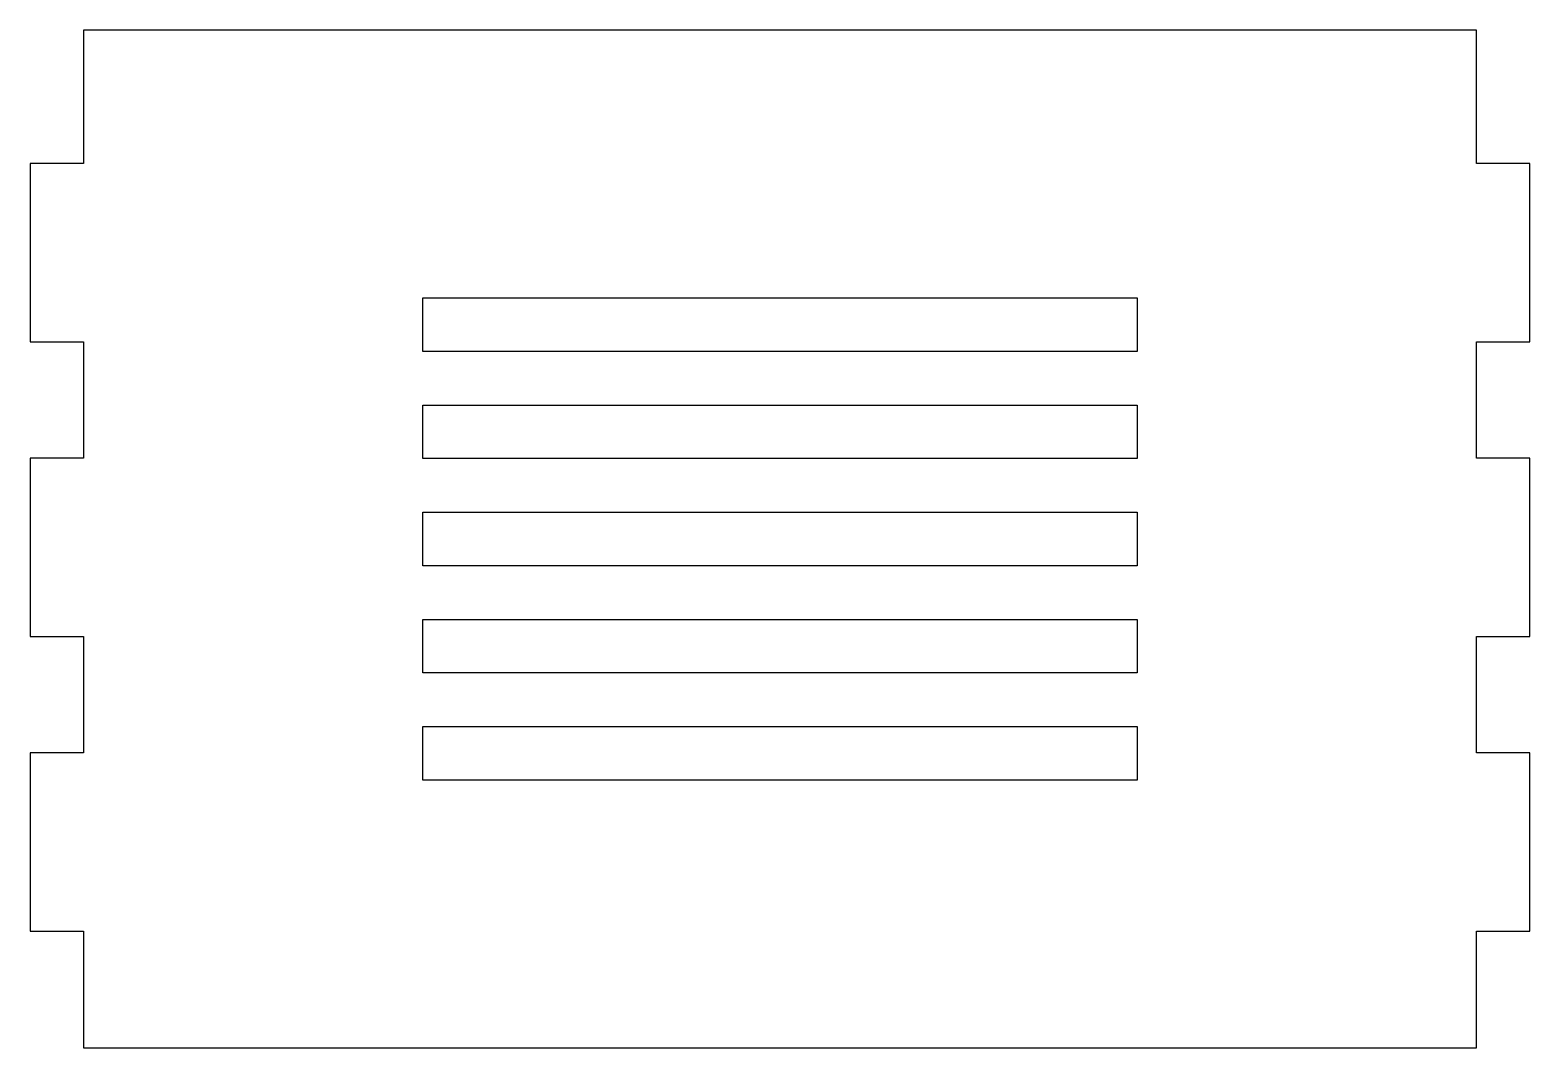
# Model space of a CAD drawing. Header units: millimetres. Extents: x -87 to -3, y 3 to 60.
import ezdxf

# ---------------------------------------------------------------- set-up
doc = ezdxf.new("R2010")
doc.units = ezdxf.units.MM
doc.layers.get('0').update_dxf_attribs({"linetype": 'CONTINUOUS'})

msp = doc.modelspace()

# ---------------------------------------------------------------- linework, layer by layer
for points in [[(-84, 52.534), (-87, 52.534), (-87, 42.534), (-84, 42.534), (-84, 36.034), (-87, 36.034), (-87, 26.034), (-84, 26.034), (-84, 19.534), (-87, 19.534), (-87, 9.534), (-84, 9.534), (-84, 3), (-6, 3), (-6, 9.534), (-3, 9.534), (-3, 19.534), (-6, 19.534), (-6, 26.034), (-3, 26.034), (-3, 36.034), (-6, 36.034), (-6, 42.534), (-3, 42.534), (-3, 52.534), (-6, 52.534), (-6, 60), (-84, 60)], [(-65, 42), (-65, 45), (-25, 45), (-25, 42)], [(-65, 36), (-65, 39), (-25, 39), (-25, 36)], [(-65, 30), (-65, 33), (-25, 33), (-25, 30)], [(-65, 24), (-65, 27), (-25, 27), (-25, 24)], [(-65, 18), (-65, 21), (-25, 21), (-25, 18)]]:
    msp.add_lwpolyline(points, close=True)

doc.saveas('drawing.dxf')
